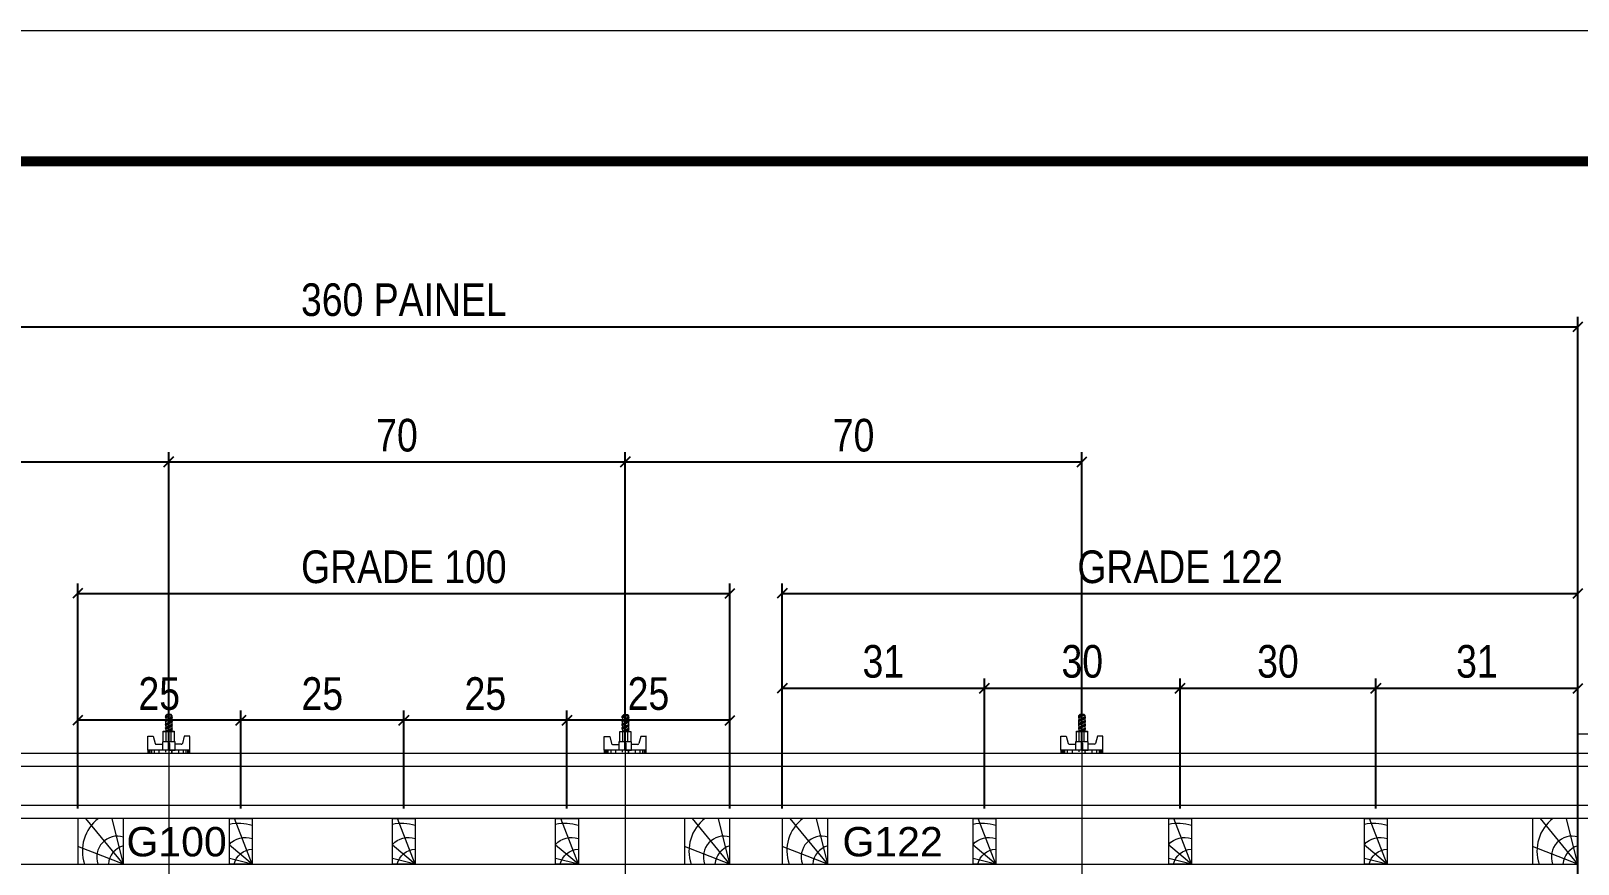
# Model space of a CAD drawing. Extents: x 2949 to 9203, y -16089 to 12527.
# Drawn here: x 8205.7 to 8680.1, y -1511.7 to -1256.2 of the extents above; entities that cross this region are included whole.
import ezdxf
from ezdxf.enums import TextEntityAlignment as Align

# ---------------------------------------------------------------- set-up
doc = ezdxf.new("R2010")
doc.units = 0
doc.linetypes.add('DASHED', pattern=[0.75, 0.5, -0.25])
doc.layers.add('COTA', color=241, linetype='Continuous')
doc.layers.add('MEIO_PONT', color=93, linetype='Continuous')
for name, color, linetype, lineweight in [('Folhas', 255, 'Continuous', 9), ('Hachura', 251, 'Continuous', 9), ('Madeira', 126, 'Continuous', 18), ('Perfil Metálico', 224, 'Continuous', 18), ('SARRAFO DE PRESSAO', 251, 'DASHED', 9), ('Texto Seção', 7, 'Continuous', 15)]:
    doc.layers.add(name, color=color, linetype=linetype, lineweight=lineweight)
doc.styles.add('COTA TECNICA 2X', font='techl___.ttf', dxfattribs={"height": 10})
doc.styles.add('SANSSERIF', font='sas_____.pfb')
doc.dimstyles.new('SECAO PILAR', dxfattribs={"dimtxt": 10, "dimasz": 3, "dimexe": 3, "dimexo": 3, "dimgap": 3, "dimtad": 1, "dimdec": 1, "dimlfac": 0.5, "dimzin": 12, "dimdsep": 46, "dimtxsty": 'COTA TECNICA 2X', "dimblk1": 'OBLIQUE', "dimblk2": 'OBLIQUE', "dimsah": 1, "dimcen": 0.9, "dimclrd": 256, "dimclre": 256, "dimclrt": 256, "dimadec": 1, "dimazin": 3, "dimtfac": 1, "dimtdec": 1, "dimtmove": 0, "dimatfit": 3, "dimfxl": 1, "dimtolj": 1, "dimtzin": 12, "dimarcsym": 0})

# ---------------------------------------------------------------- blocks, each defined once
blk = doc.blocks.new('9999999999')
at = {"layer": 'Folhas'}
blk.add_lwpolyline([(98138.98, 34190.21), (99623.98, 34190.21), (99623.98, 35240.21), (98138.98, 35240.21)], close=True, dxfattribs=at)
at = {"layer": 'Folhas', "color": 30, "const_width": 3}
blk.add_lwpolyline([(98213.98, 34230.21), (99583.98, 34230.21), (99583.98, 35200.21), (98213.98, 35200.21)], close=True, dxfattribs=at)
blk = doc.blocks.new('PONTALETE')
at = {"layer": 'Madeira'}
for q in [(2.71, 7), (7, 5.76), (7, 1.74)]:
    blk.add_line((0, 0), q, dxfattribs=at)
blk.add_lwpolyline([(0, 0), (7, 0), (7, 7), (0, 7)], close=True, dxfattribs=at)
for centre, radius, start, end in [((2.04, 0.06), 6.23, 37.2818, 109.0913), ((1.09, 0.9), 3.19, 343.603, 109.9847), ((-0.21, -0.78), 3.09, 14.6322, 86.0383)]:
    blk.add_arc(centre, radius, start, end, dxfattribs=at)
blk = doc.blocks.new('MEIO PONTALETE')
at = {"layer": 'Madeira'}
for q in [(2.71, 7), (3.5, 2.88), (3.5, 0.87)]:
    blk.add_line((0, 0), q, dxfattribs=at)
blk.add_lwpolyline([(0, 0), (3.5, 0), (3.5, 7), (0, 7)], close=True, dxfattribs=at)
for centre, radius, start, end in [((2.04, 0.06), 6.23, 76.4499, 109.0913), ((1.09, 0.9), 3.19, 40.9063, 109.9847), ((-0.21, -0.78), 3.09, 14.6322, 86.0383)]:
    blk.add_arc(centre, radius, start, end, dxfattribs=at)
blk = doc.blocks.new('_Oblique')
at = {"color": 0, "linetype": 'ByBlock', "lineweight": -2}
blk.add_line((-0.5, -0.5), (0.5, 0.5), dxfattribs=at)
blk = doc.blocks.new('*D1587')
at = {"layer": 'COTA', "lineweight": -2, "transparency": 16777216}
for p, q in [((8618.05, -1494.66), (8618.05, -1454.78)), ((8680.05, -1494.66), (8680.05, -1454.78)), ((8680.05, -1457.78), (8618.05, -1457.78))]:
    blk.add_line(p, q, dxfattribs=at)
at = {"layer": 'Defpoints', "color": 0, "transparency": 16777216}
for p in [(8618.05, -1457.78), (8618.05, -1497.66), (8680.05, -1497.66)]:
    blk.add_point(p, dxfattribs=at)
at = {"layer": 'COTA', "lineweight": -2, "transparency": 16777216, "xscale": 3, "yscale": 3, "zscale": 3, "rotation": 180}
blk.add_blockref('_Oblique', (8618.05, -1457.78), dxfattribs=at)
at = {"layer": 'COTA', "lineweight": -2, "transparency": 16777216, "xscale": 3, "yscale": 3, "zscale": 3}
blk.add_blockref('_Oblique', (8680.05, -1457.78), dxfattribs=at)
at = {"layer": 'COTA', "transparency": 16777216, "insert": (8649.05, -1449.56), "char_height": 10, "attachment_point": 5, "style": 'COTA TECNICA 2X'}
blk.add_mtext('\\A1;31', dxfattribs=at)
blk = doc.blocks.new('*D1588')
at = {"layer": 'COTA', "lineweight": -2, "transparency": 16777216}
for p, q in [((8558.05, -1494.66), (8558.05, -1454.78)), ((8618.05, -1494.66), (8618.05, -1454.78)), ((8618.05, -1457.78), (8558.05, -1457.78))]:
    blk.add_line(p, q, dxfattribs=at)
at = {"layer": 'Defpoints', "color": 0, "transparency": 16777216}
for p in [(8558.05, -1457.78), (8558.05, -1497.66), (8618.05, -1497.66)]:
    blk.add_point(p, dxfattribs=at)
at = {"layer": 'COTA', "lineweight": -2, "transparency": 16777216, "xscale": 3, "yscale": 3, "zscale": 3, "rotation": 180}
blk.add_blockref('_Oblique', (8558.05, -1457.78), dxfattribs=at)
at = {"layer": 'COTA', "lineweight": -2, "transparency": 16777216, "xscale": 3, "yscale": 3, "zscale": 3}
blk.add_blockref('_Oblique', (8618.05, -1457.78), dxfattribs=at)
at = {"layer": 'COTA', "transparency": 16777216, "insert": (8588.05, -1449.56), "char_height": 10, "attachment_point": 5, "style": 'COTA TECNICA 2X'}
blk.add_mtext('\\A1;30', dxfattribs=at)
blk = doc.blocks.new('*D1589')
at = {"layer": 'COTA', "lineweight": -2, "transparency": 16777216}
for p, q in [((8498.05, -1494.66), (8498.05, -1454.78)), ((8558.05, -1494.66), (8558.05, -1454.78)), ((8558.05, -1457.78), (8498.05, -1457.78))]:
    blk.add_line(p, q, dxfattribs=at)
at = {"layer": 'Defpoints', "color": 0, "transparency": 16777216}
for p in [(8498.05, -1457.78), (8498.05, -1497.66), (8558.05, -1497.66)]:
    blk.add_point(p, dxfattribs=at)
at = {"layer": 'COTA', "lineweight": -2, "transparency": 16777216, "xscale": 3, "yscale": 3, "zscale": 3, "rotation": 180}
blk.add_blockref('_Oblique', (8498.05, -1457.78), dxfattribs=at)
at = {"layer": 'COTA', "lineweight": -2, "transparency": 16777216, "xscale": 3, "yscale": 3, "zscale": 3}
blk.add_blockref('_Oblique', (8558.05, -1457.78), dxfattribs=at)
at = {"layer": 'COTA', "transparency": 16777216, "insert": (8528.05, -1449.56), "char_height": 10, "attachment_point": 5, "style": 'COTA TECNICA 2X'}
blk.add_mtext('\\A1;30', dxfattribs=at)
blk = doc.blocks.new('*D1590')
at = {"layer": 'COTA', "lineweight": -2, "transparency": 16777216}
for p, q in [((8436.05, -1494.66), (8436.05, -1454.78)), ((8498.05, -1494.66), (8498.05, -1454.78)), ((8498.05, -1457.78), (8436.05, -1457.78))]:
    blk.add_line(p, q, dxfattribs=at)
at = {"layer": 'Defpoints', "color": 0, "transparency": 16777216}
for p in [(8436.05, -1457.78), (8436.05, -1497.66), (8498.05, -1497.66)]:
    blk.add_point(p, dxfattribs=at)
at = {"layer": 'COTA', "lineweight": -2, "transparency": 16777216, "xscale": 3, "yscale": 3, "zscale": 3, "rotation": 180}
blk.add_blockref('_Oblique', (8436.05, -1457.78), dxfattribs=at)
at = {"layer": 'COTA', "lineweight": -2, "transparency": 16777216, "xscale": 3, "yscale": 3, "zscale": 3}
blk.add_blockref('_Oblique', (8498.05, -1457.78), dxfattribs=at)
at = {"layer": 'COTA', "transparency": 16777216, "insert": (8467.05, -1449.56), "char_height": 10, "attachment_point": 5, "style": 'COTA TECNICA 2X'}
blk.add_mtext('\\A1;31', dxfattribs=at)
blk = doc.blocks.new('*D1591')
at = {"layer": 'COTA', "lineweight": -2, "transparency": 16777216}
for p, q in [((8436.05, -1494.66), (8436.05, -1425.66)), ((8680.05, -1494.66), (8680.05, -1425.66)), ((8436.05, -1428.66), (8680.05, -1428.66))]:
    blk.add_line(p, q, dxfattribs=at)
at = {"layer": 'Defpoints', "color": 0, "transparency": 16777216}
for p in [(8680.05, -1428.66), (8436.05, -1497.66), (8680.05, -1497.66)]:
    blk.add_point(p, dxfattribs=at)
at = {"layer": 'COTA', "lineweight": -2, "transparency": 16777216, "xscale": 3, "yscale": 3, "zscale": 3, "rotation": 180}
blk.add_blockref('_Oblique', (8436.05, -1428.66), dxfattribs=at)
at = {"layer": 'COTA', "lineweight": -2, "transparency": 16777216, "xscale": 3, "yscale": 3, "zscale": 3}
blk.add_blockref('_Oblique', (8680.05, -1428.66), dxfattribs=at)
at = {"layer": 'COTA', "transparency": 16777216, "insert": (8558.05, -1420.56), "char_height": 10, "attachment_point": 5, "style": 'COTA TECNICA 2X'}
blk.add_mtext('\\A1;GRADE 122', dxfattribs=at)
blk = doc.blocks.new('*D1561')
at = {"layer": 'COTA', "lineweight": -2, "transparency": 16777216}
for p, q in [((8220.04, -1494.66), (8220.04, -1425.66)), ((8420.04, -1494.66), (8420.04, -1425.66)), ((8220.04, -1428.66), (8420.04, -1428.66))]:
    blk.add_line(p, q, dxfattribs=at)
at = {"layer": 'Defpoints', "color": 0, "transparency": 16777216}
for p in [(8420.04, -1428.66), (8220.04, -1497.66), (8420.04, -1497.66)]:
    blk.add_point(p, dxfattribs=at)
at = {"layer": 'COTA', "lineweight": -2, "transparency": 16777216, "xscale": 3, "yscale": 3, "zscale": 3, "rotation": 180}
blk.add_blockref('_Oblique', (8220.04, -1428.66), dxfattribs=at)
at = {"layer": 'COTA', "lineweight": -2, "transparency": 16777216, "xscale": 3, "yscale": 3, "zscale": 3}
blk.add_blockref('_Oblique', (8420.04, -1428.66), dxfattribs=at)
at = {"layer": 'COTA', "transparency": 16777216, "insert": (8320.04, -1420.56), "char_height": 10, "attachment_point": 5, "style": 'COTA TECNICA 2X'}
blk.add_mtext('\\A1;GRADE 100', dxfattribs=at)
blk = doc.blocks.new('*D1596')
at = {"layer": 'COTA', "lineweight": -2, "transparency": 16777216}
for p, q in [((8270.04, -1494.66), (8270.04, -1464.55)), ((8320.04, -1494.66), (8320.04, -1464.55)), ((8320.04, -1467.55), (8270.04, -1467.55))]:
    blk.add_line(p, q, dxfattribs=at)
at = {"layer": 'Defpoints', "color": 0, "transparency": 16777216}
for p in [(8270.04, -1467.55), (8270.04, -1497.66), (8320.04, -1497.66)]:
    blk.add_point(p, dxfattribs=at)
at = {"layer": 'COTA', "lineweight": -2, "transparency": 16777216, "xscale": 3, "yscale": 3, "zscale": 3, "rotation": 180}
blk.add_blockref('_Oblique', (8270.04, -1467.55), dxfattribs=at)
at = {"layer": 'COTA', "lineweight": -2, "transparency": 16777216, "xscale": 3, "yscale": 3, "zscale": 3}
blk.add_blockref('_Oblique', (8320.04, -1467.55), dxfattribs=at)
at = {"layer": 'COTA', "transparency": 16777216, "insert": (8295.04, -1459.44), "char_height": 10, "attachment_point": 5, "style": 'COTA TECNICA 2X'}
blk.add_mtext('\\A1;25', dxfattribs=at)
blk = doc.blocks.new('*D1597')
at = {"layer": 'COTA', "lineweight": -2, "transparency": 16777216}
for p, q in [((8220.04, -1494.66), (8220.04, -1464.55)), ((8270.04, -1494.66), (8270.04, -1464.55)), ((8270.04, -1467.55), (8220.04, -1467.55))]:
    blk.add_line(p, q, dxfattribs=at)
at = {"layer": 'Defpoints', "color": 0, "transparency": 16777216}
for p in [(8220.04, -1467.55), (8220.04, -1497.66), (8270.04, -1497.66)]:
    blk.add_point(p, dxfattribs=at)
at = {"layer": 'COTA', "lineweight": -2, "transparency": 16777216, "xscale": 3, "yscale": 3, "zscale": 3, "rotation": 180}
blk.add_blockref('_Oblique', (8220.04, -1467.55), dxfattribs=at)
at = {"layer": 'COTA', "lineweight": -2, "transparency": 16777216, "xscale": 3, "yscale": 3, "zscale": 3}
blk.add_blockref('_Oblique', (8270.04, -1467.55), dxfattribs=at)
at = {"layer": 'COTA', "transparency": 16777216, "insert": (8245.04, -1459.44), "char_height": 10, "attachment_point": 5, "style": 'COTA TECNICA 2X'}
blk.add_mtext('\\A1;25', dxfattribs=at)
blk = doc.blocks.new('*D1564')
at = {"layer": 'COTA', "lineweight": -2, "transparency": 16777216}
for p, q in [((8370.04, -1494.66), (8370.04, -1464.55)), ((8420.04, -1494.66), (8420.04, -1464.55)), ((8420.04, -1467.55), (8370.04, -1467.55))]:
    blk.add_line(p, q, dxfattribs=at)
at = {"layer": 'Defpoints', "color": 0, "transparency": 16777216}
for p in [(8370.04, -1467.55), (8370.04, -1497.66), (8420.04, -1497.66)]:
    blk.add_point(p, dxfattribs=at)
at = {"layer": 'COTA', "lineweight": -2, "transparency": 16777216, "xscale": 3, "yscale": 3, "zscale": 3, "rotation": 180}
blk.add_blockref('_Oblique', (8370.04, -1467.55), dxfattribs=at)
at = {"layer": 'COTA', "lineweight": -2, "transparency": 16777216, "xscale": 3, "yscale": 3, "zscale": 3}
blk.add_blockref('_Oblique', (8420.04, -1467.55), dxfattribs=at)
at = {"layer": 'COTA', "transparency": 16777216, "insert": (8395.04, -1459.44), "char_height": 10, "attachment_point": 5, "style": 'COTA TECNICA 2X'}
blk.add_mtext('\\A1;25', dxfattribs=at)
blk = doc.blocks.new('*D1598')
at = {"layer": 'COTA', "lineweight": -2, "transparency": 16777216}
for p, q in [((8320.04, -1494.66), (8320.04, -1464.55)), ((8370.04, -1494.66), (8370.04, -1464.55)), ((8370.04, -1467.55), (8320.04, -1467.55))]:
    blk.add_line(p, q, dxfattribs=at)
at = {"layer": 'Defpoints', "color": 0, "transparency": 16777216}
for p in [(8320.04, -1467.55), (8320.04, -1497.66), (8370.04, -1497.66)]:
    blk.add_point(p, dxfattribs=at)
at = {"layer": 'COTA', "lineweight": -2, "transparency": 16777216, "xscale": 3, "yscale": 3, "zscale": 3, "rotation": 180}
blk.add_blockref('_Oblique', (8320.04, -1467.55), dxfattribs=at)
at = {"layer": 'COTA', "lineweight": -2, "transparency": 16777216, "xscale": 3, "yscale": 3, "zscale": 3}
blk.add_blockref('_Oblique', (8370.04, -1467.55), dxfattribs=at)
at = {"layer": 'COTA', "transparency": 16777216, "insert": (8345.04, -1459.44), "char_height": 10, "attachment_point": 5, "style": 'COTA TECNICA 2X'}
blk.add_mtext('\\A1;25', dxfattribs=at)
blk = doc.blocks.new('*D1600')
at = {"layer": 'COTA', "linetype": 'ByBlock', "lineweight": -2, "transparency": 16777216}
for p, q in [((8087.94, -1474.66), (8087.94, -1385.3)), ((8087.94, -1388.3), (8247.94, -1388.3)), ((8247.94, -1474.66), (8247.94, -1385.3))]:
    blk.add_line(p, q, dxfattribs=at)
at = {"layer": 'Defpoints', "color": 0, "linetype": 'ByBlock', "transparency": 16777216}
for p in [(8247.94, -1388.3), (8087.94, -1477.66), (8247.94, -1477.66)]:
    blk.add_point(p, dxfattribs=at)
at = {"layer": 'COTA', "linetype": 'ByBlock', "lineweight": -2, "transparency": 16777216, "xscale": 3, "yscale": 3, "zscale": 3, "rotation": 180}
blk.add_blockref('_Oblique', (8087.94, -1388.3), dxfattribs=at)
at = {"layer": 'COTA', "linetype": 'ByBlock', "lineweight": -2, "transparency": 16777216, "xscale": 3, "yscale": 3, "zscale": 3}
blk.add_blockref('_Oblique', (8247.94, -1388.3), dxfattribs=at)
at = {"layer": 'COTA', "linetype": 'ByBlock', "transparency": 16777216, "insert": (8167.94, -1380.18), "char_height": 10, "attachment_point": 5, "style": 'COTA TECNICA 2X'}
blk.add_mtext('\\A1;80', dxfattribs=at)
blk = doc.blocks.new('*D1601')
at = {"layer": 'COTA', "linetype": 'ByBlock', "lineweight": -2, "transparency": 16777216}
for p, q in [((8247.94, -1474.66), (8247.94, -1385.3)), ((8247.94, -1388.3), (8387.94, -1388.3)), ((8387.94, -1474.66), (8387.94, -1385.3))]:
    blk.add_line(p, q, dxfattribs=at)
at = {"layer": 'Defpoints', "color": 0, "linetype": 'ByBlock', "transparency": 16777216}
for p in [(8387.94, -1388.3), (8247.94, -1477.66), (8387.94, -1477.66)]:
    blk.add_point(p, dxfattribs=at)
at = {"layer": 'COTA', "linetype": 'ByBlock', "lineweight": -2, "transparency": 16777216, "xscale": 3, "yscale": 3, "zscale": 3, "rotation": 180}
blk.add_blockref('_Oblique', (8247.94, -1388.3), dxfattribs=at)
at = {"layer": 'COTA', "linetype": 'ByBlock', "lineweight": -2, "transparency": 16777216, "xscale": 3, "yscale": 3, "zscale": 3}
blk.add_blockref('_Oblique', (8387.94, -1388.3), dxfattribs=at)
at = {"layer": 'COTA', "linetype": 'ByBlock', "transparency": 16777216, "insert": (8317.94, -1380.2), "char_height": 10, "attachment_point": 5, "style": 'COTA TECNICA 2X'}
blk.add_mtext('\\A1;70', dxfattribs=at)
blk = doc.blocks.new('*D1602')
at = {"layer": 'COTA', "linetype": 'ByBlock', "lineweight": -2, "transparency": 16777216}
for p, q in [((8387.94, -1474.66), (8387.94, -1385.3)), ((8387.94, -1388.3), (8527.94, -1388.3)), ((8527.94, -1474.66), (8527.94, -1385.3))]:
    blk.add_line(p, q, dxfattribs=at)
at = {"layer": 'Defpoints', "color": 0, "linetype": 'ByBlock', "transparency": 16777216}
for p in [(8527.94, -1388.3), (8387.94, -1477.66), (8527.94, -1477.66)]:
    blk.add_point(p, dxfattribs=at)
at = {"layer": 'COTA', "linetype": 'ByBlock', "lineweight": -2, "transparency": 16777216, "xscale": 3, "yscale": 3, "zscale": 3, "rotation": 180}
blk.add_blockref('_Oblique', (8387.94, -1388.3), dxfattribs=at)
at = {"layer": 'COTA', "linetype": 'ByBlock', "lineweight": -2, "transparency": 16777216, "xscale": 3, "yscale": 3, "zscale": 3}
blk.add_blockref('_Oblique', (8527.94, -1388.3), dxfattribs=at)
at = {"layer": 'COTA', "linetype": 'ByBlock', "transparency": 16777216, "insert": (8457.94, -1380.2), "char_height": 10, "attachment_point": 5, "style": 'COTA TECNICA 2X'}
blk.add_mtext('\\A1;70', dxfattribs=at)
blk = doc.blocks.new('*D1603')
at = {"layer": 'COTA', "linetype": 'ByBlock', "lineweight": -2, "transparency": 16777216}
for p, q in [((7960.03, -1516.66), (7960.03, -1343.87)), ((7960.03, -1346.87), (8680.03, -1346.87)), ((8680.03, -1516.66), (8680.03, -1343.87))]:
    blk.add_line(p, q, dxfattribs=at)
at = {"layer": 'Defpoints', "color": 0, "linetype": 'ByBlock', "transparency": 16777216}
for p in [(8680.03, -1346.87), (7960.03, -1519.66), (8680.03, -1519.66)]:
    blk.add_point(p, dxfattribs=at)
at = {"layer": 'COTA', "linetype": 'ByBlock', "lineweight": -2, "transparency": 16777216, "xscale": 3, "yscale": 3, "zscale": 3, "rotation": 180}
blk.add_blockref('_Oblique', (7960.03, -1346.87), dxfattribs=at)
at = {"layer": 'COTA', "linetype": 'ByBlock', "lineweight": -2, "transparency": 16777216, "xscale": 3, "yscale": 3, "zscale": 3}
blk.add_blockref('_Oblique', (8680.03, -1346.87), dxfattribs=at)
at = {"layer": 'COTA', "linetype": 'ByBlock', "transparency": 16777216, "insert": (8320.03, -1338.65), "char_height": 10, "attachment_point": 5, "style": 'COTA TECNICA 2X'}
blk.add_mtext('\\A1;360 PAINEL', dxfattribs=at)
blk = doc.blocks.new('C')
at = {"layer": 'Hachura', "color": 0}
for p, q in [((0, 3.22), (0, -3.22)), ((0.45, 3.22), (0, 3.22)), ((0.46, 3.16), (0, 3.16)), ((0.46, 3.05), (0, 3.05)), ((0.46, 2.88), (0, 2.88)), ((0, 2.75), (0, -1.16)), ((0.46, 2.65), (0, 2.65)), ((0.45, -3.23), (0.45, 3.22)), ((0.45, 3.22), (2.58, 3.22)), ((2.58, 2.39), (1.47, 2.09)), ((2.58, 3.22), (2.58, 2.39)), ((0.46, 2.23), (0, 2.23)), ((0.46, 1.51), (0, 1.51)), ((0.39, 0.49), (0.17, 0.49)), ((1.74, 0.97), (0.45, 0.97)), ((1.45, 0.1), (0.45, 0.1)), ((1.35, 1.94), (1.35, 0.96)), ((1.74, -0.97), (1.74, 0.97)), ((1.74, 0.97), (1.74, 0.84)), ((1.74, 0.97), (1.74, 0.84)), ((1.74, 0.84), (3.35, 0.84)), ((3.35, 0.45), (1.74, 0.45)), ((3.32, 0.84), (3.32, -0.84)), ((3.35, 0.84), (3.35, -0.84)), ((3.68, 0.45), (3.35, 0.45)), ((3.84, -0.52), (3.35, 0.45)), ((3.35, 0.06), (3.67, -0.57)), ((3.68, 0.45), (4.16, -0.52)), ((3.72, 0.5), (4.25, -0.57)), ((4.37, -0.55), (3.83, 0.53)), ((4.15, 0.45), (3.93, 0.45)), ((4.42, -0.52), (3.93, 0.45)), ((4.15, 0.45), (4.26, 0.45)), ((4.26, 0.45), (4.74, -0.52)), ((4.3, 0.5), (4.83, -0.57)), ((4.95, -0.55), (4.41, 0.53)), ((4.51, 0.45), (4.84, 0.45)), ((5, -0.52), (4.51, 0.45)), ((4.84, 0.45), (5.32, -0.52)), ((4.88, 0.5), (5.41, -0.57)), ((5.53, -0.55), (4.99, 0.53)), ((5.58, -0.52), (5.09, 0.45)), ((5.42, 0.45), (5.09, 0.45)), ((5.58, -0.52), (5.09, 0.45)), ((5.42, 0.45), (5.74, -0.19)), ((5.46, 0.5), (5.74, -0.07)), ((5.74, 0.19), (5.57, 0.53)), ((5.74, 0.32), (5.68, 0.45)), ((5.68, 0.45), (5.74, 0.45)), ((5.74, 0.45), (5.9, 0.29)), ((5.74, 0.45), (5.74, -0.52)), ((5.9, -0.36), (5.9, 0.29)), ((0.45, 0), (0, 0)), ((0.46, -1.52), (0, -1.52)), ((0.46, -2.23), (0, -2.23)), ((0.08, -0.48), (0.29, -0.48)), ((0.29, -0.48), (0.4, -0.48)), ((0.45, 0), (0.45, -0.97)), ((0.45, -0.16), (1.45, -0.16)), ((0.45, -0.65), (0.45, -0.32)), ((0.45, -3.23), (0.45, -0.65)), ((0.45, -0.97), (1.74, -0.97)), ((1.35, -1.94), (1.35, -0.97)), ((2.58, -2.39), (1.47, -2.1)), ((3.35, -0.32), (1.74, -0.32)), ((3.35, -0.84), (1.74, -0.84)), ((3.35, -0.07), (3.58, -0.52)), ((3.35, -0.52), (3.58, -0.52)), ((3.84, -0.52), (4.16, -0.52)), ((4.42, -0.52), (4.74, -0.52)), ((4.63, -0.52), (4.74, -0.52)), ((5, -0.52), (5.32, -0.52)), ((5.58, -0.52), (5.74, -0.52)), ((5.74, -0.52), (5.9, -0.36)), ((5.74, -0.52), (5.74, -0.52)), ((0.46, -2.65), (0, -2.65)), ((0.46, -2.88), (0, -2.88)), ((0.46, -3.05), (0, -3.05)), ((0.46, -3.16), (0, -3.16)), ((0, -3.22), (2.57, -3.22)), ((2.58, -3.23), (2.58, -2.39))]:
    blk.add_line(p, q, dxfattribs=at)
for centre, radius, start, end in [((1.52, 1.94), 0.161, 104.7436, 180), ((1.44, -0.03), 0.129, 272.695, 87.305), ((3.81, 0.39), 0.143, 25.5688, 154.4312), ((4.39, 0.39), 0.143, 25.5688, 154.4312), ((4.97, 0.39), 0.143, 25.5688, 154.4312), ((5.55, 0.39), 0.143, 25.5688, 154.4312), ((0.17, -0.37), 0.174, 221.744, 317.8592), ((1.52, -1.94), 0.161, 180, 255.2564), ((3.71, -0.4), 0.174, 222.1408, 318.256), ((4.29, -0.4), 0.174, 222.1408, 318.256), ((4.87, -0.4), 0.174, 222.1408, 318.256), ((5.45, -0.4), 0.174, 222.1408, 318.256), ((5.61, -0.4), 0.174, 317.8592, 318.256)]:
    blk.add_arc(centre, radius, start, end, dxfattribs=at)

msp = doc.modelspace()

# ---------------------------------------------------------------- linework, layer by layer
at = {"layer": 'Hachura'}
for p, q in [((8247.94, -1466.84), (8247.95, -1606.64)), ((8387.94, -1466.83), (8387.95, -1606.63)), ((8527.94, -1466.82), (8527.95, -1606.62))]:
    msp.add_line(p, q, dxfattribs=at)
at = {"layer": 'Madeira'}
for points in [[(8680.03, -1511.66), (8680.03, -1497.66), (7960.03, -1497.66), (7960.03, -1511.66)], [(8220.04, -1497.66), (8220.04, -1511.66), (8420.04, -1511.66), (8420.04, -1497.66)], [(8436.05, -1497.66), (8436.05, -1511.66), (8680.05, -1511.66), (8680.05, -1497.66)]]:
    msp.add_lwpolyline(points, close=True, dxfattribs=at)
at = {"layer": 'Perfil Metálico'}
for points in [[(8680.03, -1471.75), (8700.03, -1471.75), (8700.03, -2042.03), (8680.03, -2042.03)], [(7928.09, -1497.66), (7928.09, -1477.66), (8718.35, -1477.66), (8718.35, -1497.66)], [(8718.35, -1481.66), (8718.35, -1493.66), (7928.09, -1493.66), (7928.09, -1481.66)]]:
    msp.add_lwpolyline(points, close=True, dxfattribs=at)

# ---------------------------------------------------------------- block references
at = {"layer": 'Hachura', "linetype": 'Continuous', "xscale": 2, "yscale": 2, "zscale": 2, "rotation": 90.00000000000001}
for p in [(8247.93, -1477.64), (8387.93, -1477.66), (8527.93, -1477.62)]:
    msp.add_blockref('C', p, dxfattribs=at)
at = {"layer": 'MEIO_PONT', "xscale": 2, "yscale": 2, "zscale": 2, "rotation": 89.99999999999999}
for p in [(8234.04, -1511.66), (8420.04, -1511.66), (8450.05, -1511.66), (8680.05, -1511.66)]:
    msp.add_blockref('PONTALETE', p, dxfattribs=at)
at = {"layer": 'MEIO_PONT', "xscale": -1.999999997962732, "yscale": 1.999999997962732, "zscale": 1.999999997962732}
for p in [(8273.54, -1511.66), (8323.54, -1511.66), (8373.54, -1511.66), (8501.55, -1511.66), (8561.55, -1511.66), (8621.55, -1511.66)]:
    msp.add_blockref('MEIO PONTALETE', p, dxfattribs=at)
at = {"layer": 'SARRAFO DE PRESSAO', "color": 6, "linetype": 'ByBlock'}
msp.add_blockref('9999999999', (-90421.44, -36496.37), dxfattribs=at)

# ---------------------------------------------------------------- texts
at = {"layer": 'Texto Seção', "color": 0, "linetype": 'Continuous', "style": 'SANSSERIF'}
for s, p in [('G100', (8234.98, -1504.8)), ('G122', (8454.52, -1504.8))]:
    msp.add_text(s, height=9, dxfattribs=at).set_placement(p, align=Align.MIDDLE_LEFT)

# ---------------------------------------------------------------- dimensions: what is measured, and where the dimension line sits
at = {"layer": 'COTA', "linetype": 'ByBlock'}
dim = msp.add_linear_dim(base=(8680.03, -1346.87), p1=(7960.03, -1519.66), p2=(8680.03, -1519.66), text='<> PAINEL', dimstyle='SECAO PILAR', override={"dimtmove": 1}, dxfattribs=at)
dim.commit()
dim.dimension.update_dxf_attribs({"geometry": '*D1603', "text_midpoint": (8320.03, -1338.65)})
for base, p1, p2, picture, middle in [((8247.94, -1388.3), (8087.94, -1477.66), (8247.94, -1477.66), '*D1600', (8167.94, -1380.18)), ((8387.94, -1388.3), (8247.94, -1477.66), (8387.94, -1477.66), '*D1601', (8317.94, -1380.2)), ((8527.94, -1388.3), (8387.94, -1477.66), (8527.94, -1477.66), '*D1602', (8457.94, -1380.2))]:
    dim = msp.add_linear_dim(base=base, p1=p1, p2=p2, dimstyle='SECAO PILAR', override={"dimtmove": 1}, dxfattribs=at)
    dim.commit()
    dim.dimension.update_dxf_attribs({"geometry": picture, "text_midpoint": middle})
at = {"layer": 'COTA'}
for base, p1, p2, picture, middle in [((8420.04, -1428.66), (8220.04, -1497.66), (8420.04, -1497.66), '*D1561', (8320.04, -1420.56)), ((8680.05, -1428.66), (8436.05, -1497.66), (8680.05, -1497.66), '*D1591', (8558.05, -1420.56))]:
    dim = msp.add_linear_dim(base=base, p1=p1, p2=p2, text='GRADE <>', dimstyle='SECAO PILAR', dxfattribs=at)
    dim.commit()
    dim.dimension.update_dxf_attribs({"geometry": picture, "text_midpoint": middle})
for base, p1, p2, picture, middle in [((8436.05, -1457.78), (8498.05, -1497.66), (8436.05, -1497.66), '*D1590', (8467.05, -1449.56)), ((8498.05, -1457.78), (8558.05, -1497.66), (8498.05, -1497.66), '*D1589', (8528.05, -1449.56)), ((8558.05, -1457.78), (8618.05, -1497.66), (8558.05, -1497.66), '*D1588', (8588.05, -1449.56)), ((8618.05, -1457.78), (8680.05, -1497.66), (8618.05, -1497.66), '*D1587', (8649.05, -1449.56)), ((8220.04, -1467.55), (8270.04, -1497.66), (8220.04, -1497.66), '*D1597', (8245.04, -1459.44)), ((8270.04, -1467.55), (8320.04, -1497.66), (8270.04, -1497.66), '*D1596', (8295.04, -1459.44)), ((8320.04, -1467.55), (8370.04, -1497.66), (8320.04, -1497.66), '*D1598', (8345.04, -1459.44)), ((8370.04, -1467.55), (8420.04, -1497.66), (8370.04, -1497.66), '*D1564', (8395.04, -1459.44))]:
    dim = msp.add_linear_dim(base=base, p1=p1, p2=p2, dimstyle='SECAO PILAR', dxfattribs=at)
    dim.commit()
    dim.dimension.update_dxf_attribs({"geometry": picture, "text_midpoint": middle})

doc.saveas('drawing.dxf')
